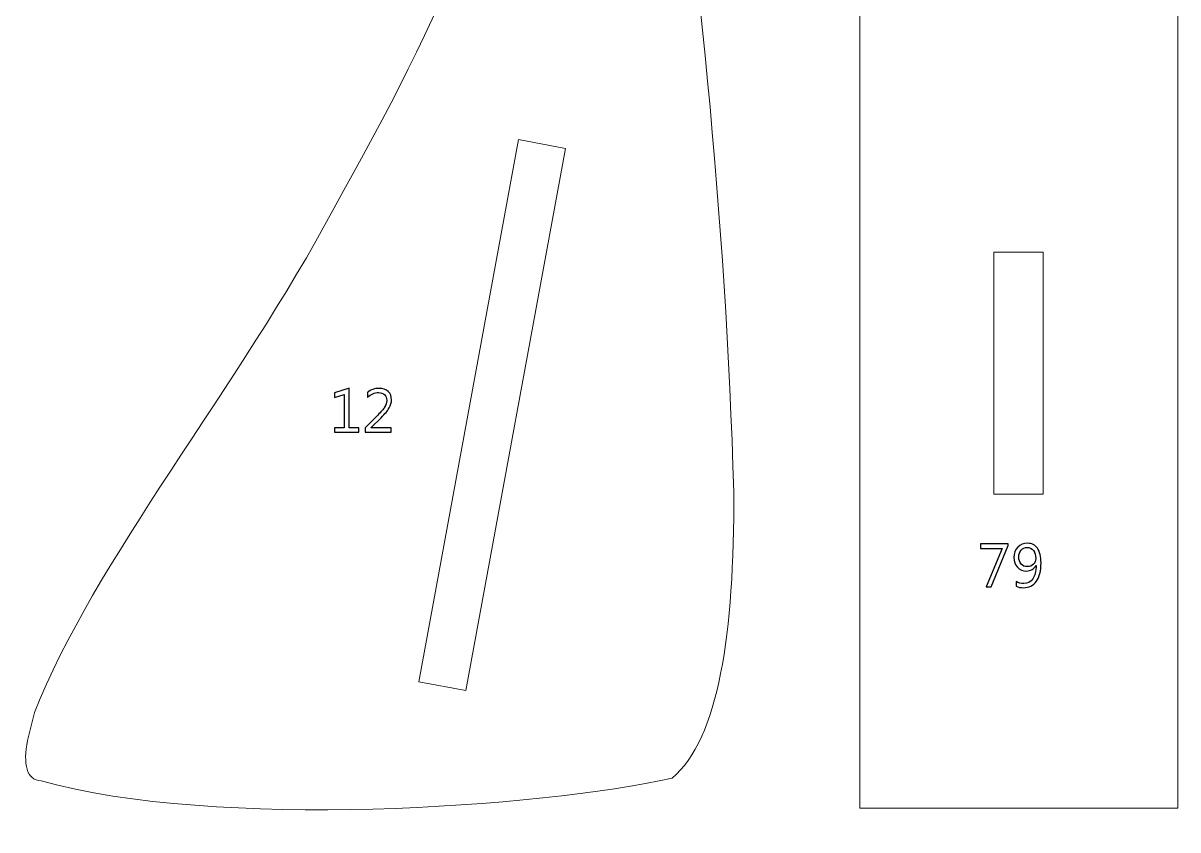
# Model space of a CAD drawing. Header units: centimetres. Extents: x -19.4 to 19.9, y -26.5 to 22.7.
# Drawn here: x -19.24 to -11.28, y -1.07 to 4.49 of the extents above; entities that cross this region are included whole.
import ezdxf

# ---------------------------------------------------------------- set-up
doc = ezdxf.new("R2010")
doc.units = ezdxf.units.CM
doc.header["$MEASUREMENT"] = 0
doc.layers.add('Camada 1', color=7, linetype='Continuous')

msp = doc.modelspace()

# ---------------------------------------------------------------- linework, layer by layer
at = {"layer": 'Camada 1', "color": 7, "lineweight": 9}
for points in [[(-13.46975, -0.92048), (-11.27577, -0.92048), (-11.27577, 8.63612), (-13.46975, 8.63612), (-13.46975, -0.92048)], [(-12.54595, 1.24478), (-12.20579, 1.24478), (-12.20579, 2.9128), (-12.54595, 2.9128), (-12.54595, 1.24478)]]:
    msp.add_lwpolyline(points, close=True, dxfattribs=at)
for points, knots in [([(-14.76531, -0.71364), (-14.44409, -0.44374), (-14.33586, 0.28255), (-14.34029, 1.26024), (-14.34029, 1.26024), (-14.39516, 3.15565), (-14.59349, 5.03052), (-14.85897, 6.91615), (-14.85897, 6.91615), (-14.92419, 7.35527), (-15.06958, 7.63746), (-15.39764, 7.64013), (-15.39764, 7.64013), (-15.69325, 7.61024), (-15.78193, 7.29562), (-15.78496, 6.9652), (-15.78496, 6.9652), (-15.8479, 5.60786), (-16.3491, 4.558), (-17.0994, 3.21513), (-17.0994, 3.21513), (-17.742, 2.00454), (-18.76471, 0.76743), (-19.16485, -0.26226), (-19.16485, -0.26226), (-19.16485, -0.26226), (-19.21398, -0.45511), (-19.21398, -0.45511), (-19.21398, -0.45511), (-19.24368, -0.6124), (-19.22203, -0.73109), (-19.12009, -0.73287), (-19.12009, -0.73287), (-17.91479, -1.071), (-15.67147, -0.91942), (-14.76531, -0.71364)], [0, 0, 0, 0, 0.1, 0.1, 0.1, 0.1, 0.2, 0.2, 0.2, 0.2, 0.3, 0.3, 0.3, 0.3, 0.4, 0.4, 0.4, 0.4, 0.5, 0.5, 0.5, 0.5, 0.6, 0.6, 0.6, 0.6, 0.7, 0.7, 0.7, 0.7, 0.8, 0.8, 0.8, 0.8, 1, 1, 1, 1]), ([(-15.82634, 3.69073), (-15.82634, 3.69073), (-15.50219, 3.62775), (-15.50219, 3.62775), (-15.50219, 3.62775), (-15.50219, 3.62775), (-16.18949, -0.10963), (-16.18949, -0.10963), (-16.18949, -0.10963), (-16.18949, -0.10963), (-16.51366, -0.04998), (-16.51366, -0.04998), (-16.51366, -0.04998), (-16.51366, -0.04998), (-15.82634, 3.69073), (-15.82634, 3.69073)], [0, 0, 0, 0, 0.2, 0.2, 0.2, 0.2, 0.4, 0.4, 0.4, 0.4, 0.6, 0.6, 0.6, 0.6, 1, 1, 1, 1])]:
    msp.add_open_spline(points, degree=3, knots=knots, dxfattribs=at)
at = {"layer": 'Camada 1', "color": 7}
for points, knots in [([(-16.92678, 1.67218), (-16.92678, 1.67218), (-17.09442, 1.67218), (-17.09442, 1.67218), (-17.09442, 1.67218), (-17.09442, 1.67218), (-17.09442, 1.70181), (-17.09442, 1.70181), (-17.09442, 1.70181), (-17.09442, 1.70181), (-17.02754, 1.70181), (-17.02754, 1.70181), (-17.02754, 1.70181), (-17.02754, 1.70181), (-17.02754, 1.93225), (-17.02754, 1.93225), (-17.02754, 1.93225), (-17.02754, 1.93225), (-17.09612, 1.91179), (-17.09612, 1.91179), (-17.09612, 1.91179), (-17.09612, 1.91179), (-17.09612, 1.94396), (-17.09612, 1.94396), (-17.09612, 1.94396), (-17.09612, 1.94396), (-16.99367, 1.97529), (-16.99367, 1.97529), (-16.99367, 1.97529), (-16.99367, 1.97529), (-16.99367, 1.70181), (-16.99367, 1.70181), (-16.99367, 1.70181), (-16.99367, 1.70181), (-16.92678, 1.70181), (-16.92678, 1.70181), (-16.92678, 1.70181), (-16.92678, 1.70181), (-16.92678, 1.67218), (-16.92678, 1.67218)], [0, 0, 0, 0, 0.0909091, 0.0909091, 0.0909091, 0.0909091, 0.1818182, 0.1818182, 0.1818182, 0.1818182, 0.2727273, 0.2727273, 0.2727273, 0.2727273, 0.3636364, 0.3636364, 0.3636364, 0.3636364, 0.4545455, 0.4545455, 0.4545455, 0.4545455, 0.5454545, 0.5454545, 0.5454545, 0.5454545, 0.6363636, 0.6363636, 0.6363636, 0.6363636, 0.7272727, 0.7272727, 0.7272727, 0.7272727, 0.8181818, 0.8181818, 0.8181818, 0.8181818, 1, 1, 1, 1]), ([(-16.7041, 1.67218), (-16.7041, 1.67218), (-16.88275, 1.67218), (-16.88275, 1.67218), (-16.88275, 1.67218), (-16.88275, 1.67218), (-16.88275, 1.70224), (-16.88275, 1.70224), (-16.88275, 1.70224), (-16.88275, 1.70224), (-16.79639, 1.78888), (-16.79639, 1.78888), (-16.79639, 1.78888), (-16.77431, 1.81096), (-16.75857, 1.82931), (-16.74919, 1.84399), (-16.74919, 1.84399), (-16.73973, 1.85866), (-16.73501, 1.8744), (-16.73501, 1.89105), (-16.73501, 1.89105), (-16.73501, 1.90812), (-16.73988, 1.92139), (-16.74968, 1.93077), (-16.74968, 1.93077), (-16.75949, 1.94015), (-16.77339, 1.94481), (-16.79145, 1.94481), (-16.79145, 1.94481), (-16.81791, 1.94481), (-16.84324, 1.93352), (-16.86751, 1.91094), (-16.86751, 1.91094), (-16.86751, 1.91094), (-16.86751, 1.9465), (-16.86751, 1.9465), (-16.86751, 1.9465), (-16.84437, 1.96457), (-16.81742, 1.9736), (-16.78673, 1.9736), (-16.78673, 1.9736), (-16.76027, 1.9736), (-16.73945, 1.9664), (-16.72428, 1.95208), (-16.72428, 1.95208), (-16.70911, 1.93776), (-16.70156, 1.91849), (-16.70156, 1.89436), (-16.70156, 1.89436), (-16.70156, 1.87538), (-16.70678, 1.85676), (-16.7173, 1.83862), (-16.7173, 1.83862), (-16.72774, 1.82049), (-16.74658, 1.79798), (-16.77374, 1.7711), (-16.77374, 1.7711), (-16.77374, 1.7711), (-16.84211, 1.70351), (-16.84211, 1.70351), (-16.84211, 1.70351), (-16.84211, 1.70351), (-16.84211, 1.70266), (-16.84211, 1.70266), (-16.84211, 1.70266), (-16.84211, 1.70266), (-16.7041, 1.70266), (-16.7041, 1.70266), (-16.7041, 1.70266), (-16.7041, 1.70266), (-16.7041, 1.67218), (-16.7041, 1.67218)], [0, 0, 0, 0, 0.0526316, 0.0526316, 0.0526316, 0.0526316, 0.1052632, 0.1052632, 0.1052632, 0.1052632, 0.1578947, 0.1578947, 0.1578947, 0.1578947, 0.2105263, 0.2105263, 0.2105263, 0.2105263, 0.2631579, 0.2631579, 0.2631579, 0.2631579, 0.3157895, 0.3157895, 0.3157895, 0.3157895, 0.3684211, 0.3684211, 0.3684211, 0.3684211, 0.4210526, 0.4210526, 0.4210526, 0.4210526, 0.4736842, 0.4736842, 0.4736842, 0.4736842, 0.5263158, 0.5263158, 0.5263158, 0.5263158, 0.5789474, 0.5789474, 0.5789474, 0.5789474, 0.6315789, 0.6315789, 0.6315789, 0.6315789, 0.6842105, 0.6842105, 0.6842105, 0.6842105, 0.7368421, 0.7368421, 0.7368421, 0.7368421, 0.7894737, 0.7894737, 0.7894737, 0.7894737, 0.8421053, 0.8421053, 0.8421053, 0.8421053, 0.8947368, 0.8947368, 0.8947368, 0.8947368, 1, 1, 1, 1]), ([(-12.44694, 0.88988), (-12.44694, 0.88988), (-12.56421, 0.6042), (-12.56421, 0.6042), (-12.56421, 0.6042), (-12.56421, 0.6042), (-12.59935, 0.6042), (-12.59935, 0.6042), (-12.59935, 0.6042), (-12.59935, 0.6042), (-12.48843, 0.87006), (-12.48843, 0.87006), (-12.48843, 0.87006), (-12.48843, 0.87006), (-12.63787, 0.87006), (-12.63787, 0.87006), (-12.63787, 0.87006), (-12.63787, 0.87006), (-12.63787, 0.90054), (-12.63787, 0.90054), (-12.63787, 0.90054), (-12.63787, 0.90054), (-12.44694, 0.90054), (-12.44694, 0.90054), (-12.44694, 0.90054), (-12.44694, 0.90054), (-12.44694, 0.88988), (-12.44694, 0.88988)], [0, 0, 0, 0, 0.125, 0.125, 0.125, 0.125, 0.25, 0.25, 0.25, 0.25, 0.375, 0.375, 0.375, 0.375, 0.5, 0.5, 0.5, 0.5, 0.625, 0.625, 0.625, 0.625, 0.75, 0.75, 0.75, 0.75, 1, 1, 1, 1]), ([(-12.39191, 0.609), (-12.39191, 0.609), (-12.39191, 0.64152), (-12.39191, 0.64152), (-12.39191, 0.64152), (-12.3754, 0.63214), (-12.3579, 0.62748), (-12.33942, 0.62748), (-12.33942, 0.62748), (-12.3126, 0.62748), (-12.29165, 0.63835), (-12.27676, 0.66001), (-12.27676, 0.66001), (-12.2618, 0.68167), (-12.25432, 0.7125), (-12.25432, 0.75237), (-12.25432, 0.75237), (-12.25461, 0.75223), (-12.25489, 0.75223), (-12.25517, 0.75237), (-12.25517, 0.75237), (-12.2678, 0.72697), (-12.28988, 0.71427), (-12.32121, 0.71427), (-12.32121, 0.71427), (-12.34661, 0.71427), (-12.36736, 0.72288), (-12.38365, 0.74009), (-12.38365, 0.74009), (-12.39988, 0.75731), (-12.408, 0.77953), (-12.408, 0.80663), (-12.408, 0.80663), (-12.408, 0.83556), (-12.39911, 0.85933), (-12.38126, 0.87782), (-12.38126, 0.87782), (-12.3634, 0.89638), (-12.34061, 0.90562), (-12.31274, 0.90562), (-12.31274, 0.90562), (-12.2836, 0.90562), (-12.26082, 0.89405), (-12.24452, 0.87097), (-12.24452, 0.87097), (-12.22822, 0.8479), (-12.22003, 0.81425), (-12.22003, 0.77015), (-12.22003, 0.77015), (-12.22003, 0.7154), (-12.23062, 0.6732), (-12.25185, 0.64357), (-12.25185, 0.64357), (-12.27302, 0.61394), (-12.30251, 0.59912), (-12.34026, 0.59912), (-12.34026, 0.59912), (-12.36009, 0.59912), (-12.3773, 0.60244), (-12.39191, 0.609)], [0, 0, 0, 0, 0.0625, 0.0625, 0.0625, 0.0625, 0.125, 0.125, 0.125, 0.125, 0.1875, 0.1875, 0.1875, 0.1875, 0.25, 0.25, 0.25, 0.25, 0.3125, 0.3125, 0.3125, 0.3125, 0.375, 0.375, 0.375, 0.375, 0.4375, 0.4375, 0.4375, 0.4375, 0.5, 0.5, 0.5, 0.5, 0.5625, 0.5625, 0.5625, 0.5625, 0.625, 0.625, 0.625, 0.625, 0.6875, 0.6875, 0.6875, 0.6875, 0.75, 0.75, 0.75, 0.75, 0.8125, 0.8125, 0.8125, 0.8125, 0.875, 0.875, 0.875, 0.875, 1, 1, 1, 1]), ([(-12.31592, 0.87683), (-12.33229, 0.87683), (-12.34591, 0.87069), (-12.35684, 0.85835), (-12.35684, 0.85835), (-12.36778, 0.846), (-12.37328, 0.83033), (-12.37328, 0.81128), (-12.37328, 0.81128), (-12.37328, 0.79047), (-12.36792, 0.7741), (-12.3572, 0.76218), (-12.3572, 0.76218), (-12.34647, 0.75025), (-12.33194, 0.74433), (-12.31359, 0.74433), (-12.31359, 0.74433), (-12.29765, 0.74433), (-12.28417, 0.74976), (-12.27309, 0.76062), (-12.27309, 0.76062), (-12.26201, 0.77156), (-12.25644, 0.78483), (-12.25644, 0.80056), (-12.25644, 0.80056), (-12.25644, 0.823), (-12.26194, 0.84134), (-12.27295, 0.85552), (-12.27295, 0.85552), (-12.28396, 0.8697), (-12.29828, 0.87683), (-12.31592, 0.87683)], [0, 0, 0, 0, 0.1111111, 0.1111111, 0.1111111, 0.1111111, 0.2222222, 0.2222222, 0.2222222, 0.2222222, 0.3333333, 0.3333333, 0.3333333, 0.3333333, 0.4444444, 0.4444444, 0.4444444, 0.4444444, 0.5555556, 0.5555556, 0.5555556, 0.5555556, 0.6666667, 0.6666667, 0.6666667, 0.6666667, 0.7777778, 0.7777778, 0.7777778, 0.7777778, 1, 1, 1, 1])]:
    msp.add_open_spline(points, degree=3, knots=knots, dxfattribs=at)
at = {"layer": 'Camada 1', "color": 250, "lineweight": 9}
for points, knots in [([(-16.92678, 1.67218), (-16.92678, 1.67218), (-17.09442, 1.67218), (-17.09442, 1.67218), (-17.09442, 1.67218), (-17.09442, 1.67218), (-17.09442, 1.70181), (-17.09442, 1.70181), (-17.09442, 1.70181), (-17.09442, 1.70181), (-17.02754, 1.70181), (-17.02754, 1.70181), (-17.02754, 1.70181), (-17.02754, 1.70181), (-17.02754, 1.93225), (-17.02754, 1.93225), (-17.02754, 1.93225), (-17.02754, 1.93225), (-17.09612, 1.91179), (-17.09612, 1.91179), (-17.09612, 1.91179), (-17.09612, 1.91179), (-17.09612, 1.94396), (-17.09612, 1.94396), (-17.09612, 1.94396), (-17.09612, 1.94396), (-16.99367, 1.97529), (-16.99367, 1.97529), (-16.99367, 1.97529), (-16.99367, 1.97529), (-16.99367, 1.70181), (-16.99367, 1.70181), (-16.99367, 1.70181), (-16.99367, 1.70181), (-16.92678, 1.70181), (-16.92678, 1.70181), (-16.92678, 1.70181), (-16.92678, 1.70181), (-16.92678, 1.67218), (-16.92678, 1.67218)], [0, 0, 0, 0, 0.0909091, 0.0909091, 0.0909091, 0.0909091, 0.1818182, 0.1818182, 0.1818182, 0.1818182, 0.2727273, 0.2727273, 0.2727273, 0.2727273, 0.3636364, 0.3636364, 0.3636364, 0.3636364, 0.4545455, 0.4545455, 0.4545455, 0.4545455, 0.5454545, 0.5454545, 0.5454545, 0.5454545, 0.6363636, 0.6363636, 0.6363636, 0.6363636, 0.7272727, 0.7272727, 0.7272727, 0.7272727, 0.8181818, 0.8181818, 0.8181818, 0.8181818, 1, 1, 1, 1]), ([(-16.7041, 1.67218), (-16.7041, 1.67218), (-16.88275, 1.67218), (-16.88275, 1.67218), (-16.88275, 1.67218), (-16.88275, 1.67218), (-16.88275, 1.70224), (-16.88275, 1.70224), (-16.88275, 1.70224), (-16.88275, 1.70224), (-16.79639, 1.78888), (-16.79639, 1.78888), (-16.79639, 1.78888), (-16.77431, 1.81096), (-16.75857, 1.82931), (-16.74919, 1.84399), (-16.74919, 1.84399), (-16.73973, 1.85866), (-16.73501, 1.8744), (-16.73501, 1.89105), (-16.73501, 1.89105), (-16.73501, 1.90812), (-16.73988, 1.92139), (-16.74968, 1.93077), (-16.74968, 1.93077), (-16.75949, 1.94015), (-16.77339, 1.94481), (-16.79145, 1.94481), (-16.79145, 1.94481), (-16.81791, 1.94481), (-16.84324, 1.93352), (-16.86751, 1.91094), (-16.86751, 1.91094), (-16.86751, 1.91094), (-16.86751, 1.9465), (-16.86751, 1.9465), (-16.86751, 1.9465), (-16.84437, 1.96457), (-16.81742, 1.9736), (-16.78673, 1.9736), (-16.78673, 1.9736), (-16.76027, 1.9736), (-16.73945, 1.9664), (-16.72428, 1.95208), (-16.72428, 1.95208), (-16.70911, 1.93776), (-16.70156, 1.91849), (-16.70156, 1.89436), (-16.70156, 1.89436), (-16.70156, 1.87538), (-16.70678, 1.85676), (-16.7173, 1.83862), (-16.7173, 1.83862), (-16.72774, 1.82049), (-16.74658, 1.79798), (-16.77374, 1.7711), (-16.77374, 1.7711), (-16.77374, 1.7711), (-16.84211, 1.70351), (-16.84211, 1.70351), (-16.84211, 1.70351), (-16.84211, 1.70351), (-16.84211, 1.70266), (-16.84211, 1.70266), (-16.84211, 1.70266), (-16.84211, 1.70266), (-16.7041, 1.70266), (-16.7041, 1.70266), (-16.7041, 1.70266), (-16.7041, 1.70266), (-16.7041, 1.67218), (-16.7041, 1.67218)], [0, 0, 0, 0, 0.0526316, 0.0526316, 0.0526316, 0.0526316, 0.1052632, 0.1052632, 0.1052632, 0.1052632, 0.1578947, 0.1578947, 0.1578947, 0.1578947, 0.2105263, 0.2105263, 0.2105263, 0.2105263, 0.2631579, 0.2631579, 0.2631579, 0.2631579, 0.3157895, 0.3157895, 0.3157895, 0.3157895, 0.3684211, 0.3684211, 0.3684211, 0.3684211, 0.4210526, 0.4210526, 0.4210526, 0.4210526, 0.4736842, 0.4736842, 0.4736842, 0.4736842, 0.5263158, 0.5263158, 0.5263158, 0.5263158, 0.5789474, 0.5789474, 0.5789474, 0.5789474, 0.6315789, 0.6315789, 0.6315789, 0.6315789, 0.6842105, 0.6842105, 0.6842105, 0.6842105, 0.7368421, 0.7368421, 0.7368421, 0.7368421, 0.7894737, 0.7894737, 0.7894737, 0.7894737, 0.8421053, 0.8421053, 0.8421053, 0.8421053, 0.8947368, 0.8947368, 0.8947368, 0.8947368, 1, 1, 1, 1]), ([(-12.44694, 0.88988), (-12.44694, 0.88988), (-12.56421, 0.6042), (-12.56421, 0.6042), (-12.56421, 0.6042), (-12.56421, 0.6042), (-12.59935, 0.6042), (-12.59935, 0.6042), (-12.59935, 0.6042), (-12.59935, 0.6042), (-12.48843, 0.87006), (-12.48843, 0.87006), (-12.48843, 0.87006), (-12.48843, 0.87006), (-12.63787, 0.87006), (-12.63787, 0.87006), (-12.63787, 0.87006), (-12.63787, 0.87006), (-12.63787, 0.90054), (-12.63787, 0.90054), (-12.63787, 0.90054), (-12.63787, 0.90054), (-12.44694, 0.90054), (-12.44694, 0.90054), (-12.44694, 0.90054), (-12.44694, 0.90054), (-12.44694, 0.88988), (-12.44694, 0.88988)], [0, 0, 0, 0, 0.125, 0.125, 0.125, 0.125, 0.25, 0.25, 0.25, 0.25, 0.375, 0.375, 0.375, 0.375, 0.5, 0.5, 0.5, 0.5, 0.625, 0.625, 0.625, 0.625, 0.75, 0.75, 0.75, 0.75, 1, 1, 1, 1]), ([(-12.39191, 0.609), (-12.39191, 0.609), (-12.39191, 0.64152), (-12.39191, 0.64152), (-12.39191, 0.64152), (-12.3754, 0.63214), (-12.3579, 0.62748), (-12.33942, 0.62748), (-12.33942, 0.62748), (-12.3126, 0.62748), (-12.29165, 0.63835), (-12.27676, 0.66001), (-12.27676, 0.66001), (-12.2618, 0.68167), (-12.25432, 0.7125), (-12.25432, 0.75237), (-12.25432, 0.75237), (-12.25461, 0.75223), (-12.25489, 0.75223), (-12.25517, 0.75237), (-12.25517, 0.75237), (-12.2678, 0.72697), (-12.28988, 0.71427), (-12.32121, 0.71427), (-12.32121, 0.71427), (-12.34661, 0.71427), (-12.36736, 0.72288), (-12.38365, 0.74009), (-12.38365, 0.74009), (-12.39988, 0.75731), (-12.408, 0.77953), (-12.408, 0.80663), (-12.408, 0.80663), (-12.408, 0.83556), (-12.39911, 0.85933), (-12.38126, 0.87782), (-12.38126, 0.87782), (-12.3634, 0.89638), (-12.34061, 0.90562), (-12.31274, 0.90562), (-12.31274, 0.90562), (-12.2836, 0.90562), (-12.26082, 0.89405), (-12.24452, 0.87097), (-12.24452, 0.87097), (-12.22822, 0.8479), (-12.22003, 0.81425), (-12.22003, 0.77015), (-12.22003, 0.77015), (-12.22003, 0.7154), (-12.23062, 0.6732), (-12.25185, 0.64357), (-12.25185, 0.64357), (-12.27302, 0.61394), (-12.30251, 0.59912), (-12.34026, 0.59912), (-12.34026, 0.59912), (-12.36009, 0.59912), (-12.3773, 0.60244), (-12.39191, 0.609)], [0, 0, 0, 0, 0.0625, 0.0625, 0.0625, 0.0625, 0.125, 0.125, 0.125, 0.125, 0.1875, 0.1875, 0.1875, 0.1875, 0.25, 0.25, 0.25, 0.25, 0.3125, 0.3125, 0.3125, 0.3125, 0.375, 0.375, 0.375, 0.375, 0.4375, 0.4375, 0.4375, 0.4375, 0.5, 0.5, 0.5, 0.5, 0.5625, 0.5625, 0.5625, 0.5625, 0.625, 0.625, 0.625, 0.625, 0.6875, 0.6875, 0.6875, 0.6875, 0.75, 0.75, 0.75, 0.75, 0.8125, 0.8125, 0.8125, 0.8125, 0.875, 0.875, 0.875, 0.875, 1, 1, 1, 1]), ([(-12.31592, 0.87683), (-12.33229, 0.87683), (-12.34591, 0.87069), (-12.35684, 0.85835), (-12.35684, 0.85835), (-12.36778, 0.846), (-12.37328, 0.83033), (-12.37328, 0.81128), (-12.37328, 0.81128), (-12.37328, 0.79047), (-12.36792, 0.7741), (-12.3572, 0.76218), (-12.3572, 0.76218), (-12.34647, 0.75025), (-12.33194, 0.74433), (-12.31359, 0.74433), (-12.31359, 0.74433), (-12.29765, 0.74433), (-12.28417, 0.74976), (-12.27309, 0.76062), (-12.27309, 0.76062), (-12.26201, 0.77156), (-12.25644, 0.78483), (-12.25644, 0.80056), (-12.25644, 0.80056), (-12.25644, 0.823), (-12.26194, 0.84134), (-12.27295, 0.85552), (-12.27295, 0.85552), (-12.28396, 0.8697), (-12.29828, 0.87683), (-12.31592, 0.87683)], [0, 0, 0, 0, 0.1111111, 0.1111111, 0.1111111, 0.1111111, 0.2222222, 0.2222222, 0.2222222, 0.2222222, 0.3333333, 0.3333333, 0.3333333, 0.3333333, 0.4444444, 0.4444444, 0.4444444, 0.4444444, 0.5555556, 0.5555556, 0.5555556, 0.5555556, 0.6666667, 0.6666667, 0.6666667, 0.6666667, 0.7777778, 0.7777778, 0.7777778, 0.7777778, 1, 1, 1, 1])]:
    msp.add_open_spline(points, degree=3, knots=knots, dxfattribs=at)

doc.saveas('drawing.dxf')
